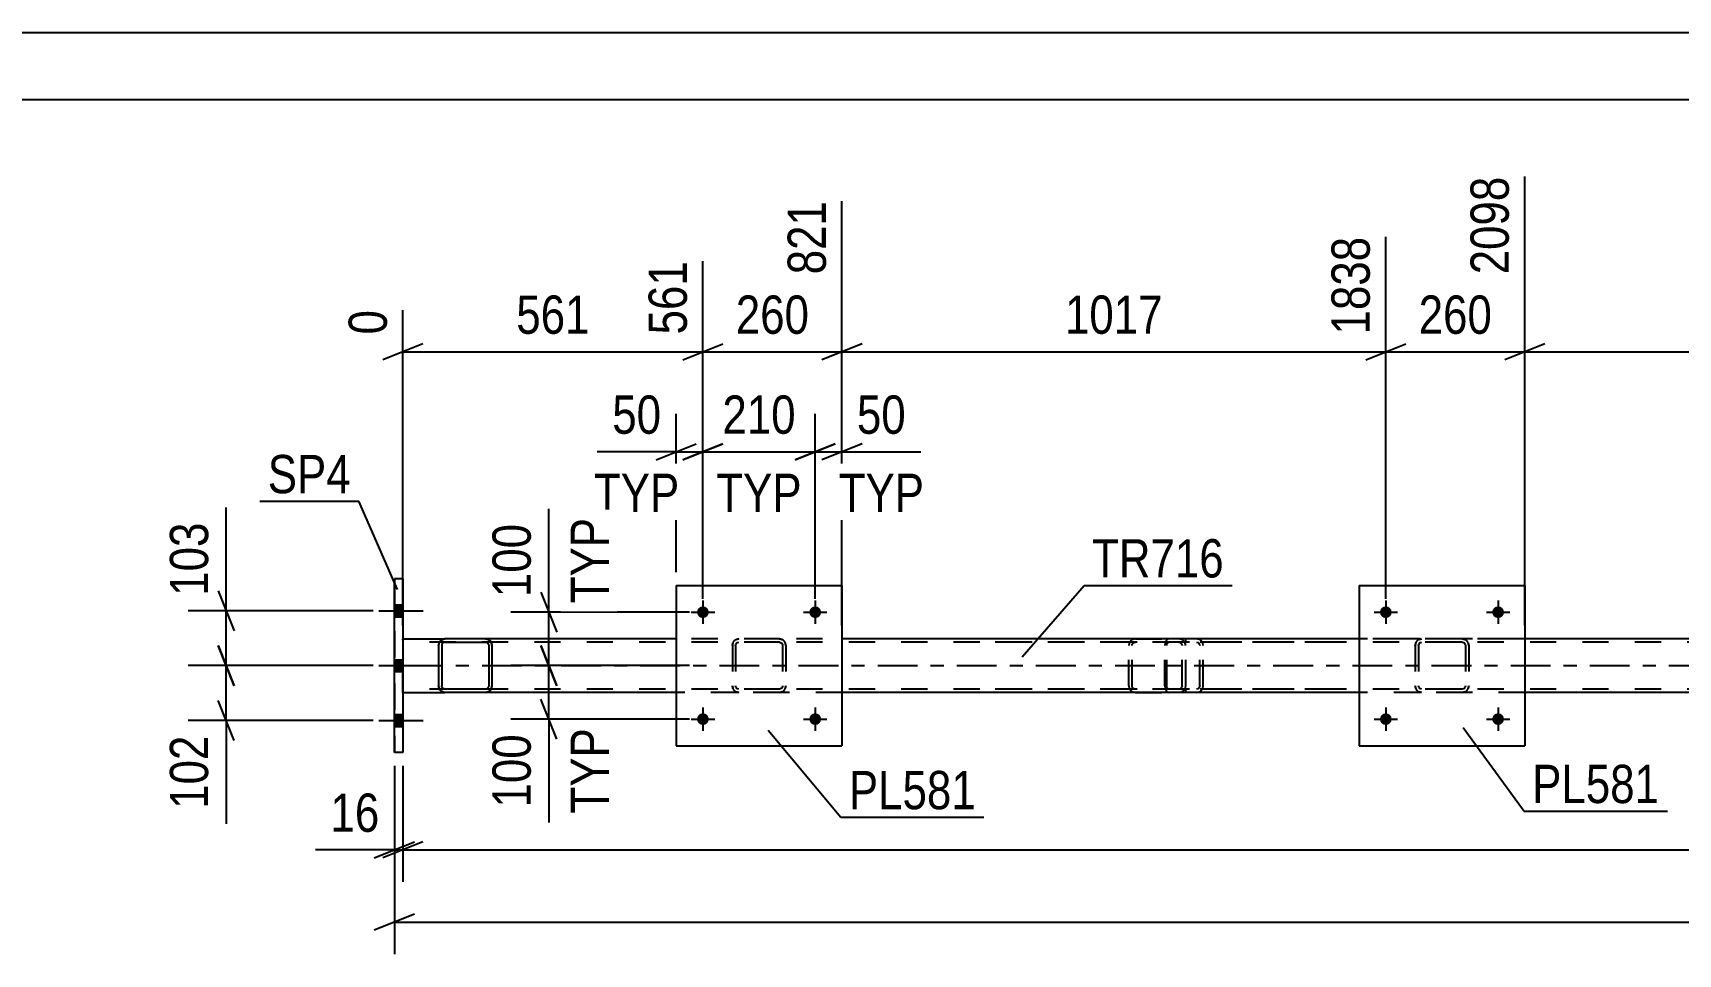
# Model space of a CAD drawing. Header units: millimetres. Extents: x 0 to 841, y 0 to 594.
# Drawn here: x 64.3 to 187.4, y 525.1 to 594 of the extents above; entities that cross this region are included whole.
import ezdxf

# ---------------------------------------------------------------- set-up
doc = ezdxf.new("R2010")
doc.units = ezdxf.units.MM
doc.linetypes.add('DXK_LINE_DOT2', pattern=[3.9198, 1.9599, -1.9599])
doc.linetypes.add('DXK_LINE_DOT3', pattern=[5.9187, 2.979, -0.9799, 0.9799, -0.9799])
doc.styles.add('Arial Narrow', font='ARIALN.TTF', dxfattribs={"height": 0.2})

# ---------------------------------------------------------------- blocks, each defined once
blk = doc.blocks.new('Unknown-247646094-1133')
at = {"color": 5, "linetype": 'Continuous'}
for p, q in [((841, 594), (0, 594)), ((836, 589), (5, 589))]:
    blk.add_line(p, q, dxfattribs=at)
blk = doc.blocks.new('Part-247646094-4155 - 4145')
at = {"color": 2, "linetype": 'Continuous'}
for p, q in [((91.99, 548.66), (95.13, 548.66)), ((112.43, 548.66), (98.17, 548.66)), ((163.51, 548.66), (124.83, 548.66)), ((214.59, 548.66), (175.91, 548.66)), ((91.99, 544.66), (95.13, 544.66)), ((112.43, 544.66), (98.17, 544.66)), ((163.51, 544.66), (124.83, 544.66)), ((214.59, 544.66), (175.91, 544.66))]:
    blk.add_line(p, q, dxfattribs=at)
at = {"color": 7, "linetype": 'DXK_LINE_DOT2'}
for p, q in [((91.99, 548.66), (91.99, 548.66)), ((91.99, 548.66), (91.99, 544.66)), ((91.99, 544.66), (91.99, 548.66)), ((91.99, 548.66), (91.99, 548.66)), ((754.47, 548.42), (91.99, 548.42)), ((98.17, 548.66), (95.13, 548.66)), ((754.47, 548.66), (112.43, 548.66)), ((175.91, 548.66), (163.51, 548.66)), ((754.47, 544.9), (91.99, 544.9)), ((91.99, 544.66), (91.99, 544.66)), ((91.99, 544.66), (91.99, 544.66)), ((98.17, 544.66), (95.13, 544.66)), ((124.83, 544.66), (112.43, 544.66)), ((175.91, 544.66), (163.51, 544.66))]:
    blk.add_line(p, q, dxfattribs=at)
at = {"color": 7, "linetype": 'DXK_LINE_DOT3'}
blk.add_line((91.99, 546.66), (754.47, 546.66), dxfattribs=at)
blk = doc.blocks.new('Bolt-247646094-4150 - 4145')
at = {"linetype": 'Continuous'}
for points in [[(91.99, 550.32), (91.99, 551.2), (91.35, 551.2), (91.35, 550.32)], [(91.99, 550.32), (91.99, 551.2), (91.35, 551.2), (91.35, 550.32)], [(91.99, 550.32), (91.99, 551.2), (91.35, 551.2), (91.35, 550.32)], [(91.99, 546.22), (91.99, 547.1), (91.35, 547.1), (91.35, 546.22)], [(91.99, 546.22), (91.99, 547.1), (91.35, 547.1), (91.35, 546.22)], [(91.99, 542.12), (91.99, 543), (91.35, 543), (91.35, 542.12)], [(91.99, 542.12), (91.99, 543), (91.35, 543), (91.35, 542.12)], [(91.99, 542.12), (91.99, 543), (91.35, 543), (91.35, 542.12)]]:
    blk.add_hatch(color=1, dxfattribs=at).paths.add_polyline_path(points)
at = {"color": 1, "linetype": 'Continuous'}
for p, q in [((90.19, 550.76), (93.51, 550.76)), ((90.19, 550.76), (93.51, 550.76)), ((90.19, 550.76), (93.51, 550.76)), ((91.35, 551.2), (91.99, 551.2)), ((91.35, 551.2), (91.99, 551.2)), ((91.35, 551.2), (91.99, 551.2)), ((91.35, 550.32), (91.99, 550.32)), ((91.35, 550.32), (91.99, 550.32)), ((91.35, 550.32), (91.99, 550.32)), ((90.19, 546.66), (93.51, 546.66)), ((90.19, 546.66), (93.51, 546.66)), ((91.35, 547.1), (91.99, 547.1)), ((91.35, 547.1), (91.99, 547.1)), ((91.35, 546.22), (91.99, 546.22)), ((91.35, 546.22), (91.99, 546.22)), ((91.35, 543), (91.99, 543)), ((91.35, 543), (91.99, 543)), ((91.35, 543), (91.99, 543)), ((90.19, 542.56), (93.51, 542.56)), ((90.19, 542.56), (93.51, 542.56)), ((90.19, 542.56), (93.51, 542.56)), ((91.35, 542.12), (91.99, 542.12)), ((91.35, 542.12), (91.99, 542.12)), ((91.35, 542.12), (91.99, 542.12))]:
    blk.add_line(p, q, dxfattribs=at)
blk = doc.blocks.new('Part-247646094-7574 - 4145')
at = {"color": 2, "linetype": 'Continuous'}
for p, q in [((163.51, 552.66), (163.51, 540.66)), ((163.51, 552.66), (175.91, 552.66)), ((175.91, 552.66), (175.91, 540.66)), ((163.51, 540.66), (175.91, 540.66))]:
    blk.add_line(p, q, dxfattribs=at)
blk = doc.blocks.new('Part-247646094-4206 - 4145')
at = {"color": 7, "linetype": 'DXK_LINE_DOT2'}
for p, q in [((150.02, 548.66), (135.04, 548.66)), ((150.02, 548.42), (135.04, 548.42)), ((146.31, 548.35), (146.28, 548.18)), ((146.28, 545.14), (146.28, 548.18)), ((146.32, 548.36), (146.31, 548.35)), ((146.53, 548.18), (146.55, 548.27)), ((146.53, 545.14), (146.53, 548.18)), ((146.55, 548.27), (146.61, 548.35)), ((146.79, 548.66), (146.59, 548.62)), ((146.61, 548.35), (146.69, 548.4)), ((146.69, 548.4), (146.79, 548.42)), ((146.79, 548.66), (150.02, 548.66)), ((150.22, 548.62), (150.02, 548.66)), ((150.02, 548.42), (150.12, 548.4)), ((150.12, 548.4), (150.21, 548.35)), ((150.21, 548.35), (150.26, 548.27)), ((150.26, 548.27), (150.28, 548.18)), ((150.28, 545.14), (150.28, 548.18)), ((150.5, 548.35), (150.5, 548.36)), ((150.54, 548.18), (150.5, 548.35)), ((150.54, 545.14), (150.54, 548.18)), ((150.02, 544.9), (135.04, 544.9)), ((150.02, 544.66), (135.04, 544.66)), ((146.28, 545.14), (146.32, 544.96)), ((146.55, 545.05), (146.53, 545.14)), ((146.61, 544.97), (146.55, 545.05)), ((146.59, 544.7), (146.79, 544.66)), ((146.69, 544.92), (146.61, 544.97)), ((146.79, 544.9), (146.69, 544.92)), ((146.79, 544.66), (150.02, 544.66)), ((150.12, 544.92), (150.02, 544.9)), ((150.02, 544.66), (150.22, 544.7)), ((150.21, 544.97), (150.12, 544.92)), ((150.26, 545.05), (150.21, 544.97)), ((150.28, 545.14), (150.26, 545.05)), ((150.5, 544.96), (150.54, 545.14))]:
    blk.add_line(p, q, dxfattribs=at)
for centre, start, end in [((146.77, 548.16), 110.7584, 155.6801), ((150.04, 548.16), 24.32, 69.2417), ((146.77, 545.16), 204.32, 249.2417), ((150.04, 545.16), 290.7584, 335.6801)]:
    blk.add_arc(centre, 0.496, start, end, dxfattribs=at)
blk = doc.blocks.new('Part-247646094-4211 - 4145')
at = {"color": 2, "linetype": 'Continuous'}
for p, q in [((91.99, 553.16), (91.35, 553.16)), ((91.35, 540.16), (91.35, 553.16)), ((91.99, 553.16), (91.99, 540.16)), ((91.99, 540.16), (91.35, 540.16))]:
    blk.add_line(p, q, dxfattribs=at)
at = {"color": 7, "linetype": 'DXK_LINE_DOT2'}
for p, q in [((91.35, 553.16), (91.35, 540.16)), ((91.99, 553.16), (91.99, 540.16))]:
    blk.add_line(p, q, dxfattribs=at)
blk = doc.blocks.new('Part-247646094-4213 - 4145')
at = {"color": 7, "linetype": 'DXK_LINE_DOT2'}
for p, q in [((149.01, 548.36), (148.99, 548.18)), ((148.99, 545.14), (148.99, 548.18)), ((149.07, 548.52), (149.01, 548.36)), ((149.16, 548.62), (149.07, 548.52)), ((149.12, 548.18), (149.13, 548.27)), ((149.12, 545.14), (149.12, 548.18)), ((149.13, 548.27), (149.16, 548.35)), ((149.26, 548.66), (149.16, 548.62)), ((149.16, 548.35), (149.21, 548.4)), ((149.21, 548.4), (149.26, 548.42)), ((161.42, 548.66), (149.26, 548.66)), ((161.42, 548.42), (149.26, 548.42)), ((150.54, 548.42), (150.54, 548.66)), ((151.54, 548.62), (151.35, 548.66)), ((151.35, 548.42), (151.45, 548.4)), ((151.45, 548.4), (151.53, 548.35)), ((151.53, 548.35), (151.58, 548.27)), ((151.58, 548.27), (151.6, 548.18)), ((151.6, 545.14), (151.6, 548.18)), ((151.82, 548.35), (151.82, 548.36)), ((151.85, 548.18), (151.82, 548.35)), ((151.85, 545.14), (151.85, 548.18)), ((148.99, 545.14), (149.01, 544.96)), ((149.01, 544.96), (149.07, 544.8)), ((149.07, 544.8), (149.16, 544.7)), ((149.13, 545.05), (149.12, 545.14)), ((149.16, 544.97), (149.13, 545.05)), ((149.21, 544.92), (149.16, 544.97)), ((149.16, 544.7), (149.26, 544.66)), ((149.26, 544.9), (149.21, 544.92)), ((161.42, 544.9), (149.26, 544.9)), ((161.42, 544.66), (149.26, 544.66)), ((150.54, 544.66), (150.54, 544.9)), ((151.45, 544.92), (151.35, 544.9)), ((151.35, 544.66), (151.54, 544.7)), ((151.53, 544.97), (151.45, 544.92)), ((151.58, 545.05), (151.53, 544.97)), ((151.6, 545.14), (151.58, 545.05)), ((151.82, 544.96), (151.85, 545.14))]:
    blk.add_line(p, q, dxfattribs=at)
for centre, start, end in [((151.37, 548.17), 23.8495, 68.8059), ((151.37, 545.16), 291.1941, 336.1506)]:
    blk.add_arc(centre, 0.492, start, end, dxfattribs=at)
blk = doc.blocks.new('Part-247646094-7573 - 4145')
at = {"color": 7, "linetype": 'DXK_LINE_DOT2'}
for p, q in [((167.71, 548.18), (167.75, 548.36)), ((167.75, 548.36), (167.71, 548.18)), ((167.71, 548.18), (167.71, 545.14)), ((167.95, 548.18), (167.97, 548.27)), ((167.95, 548.18), (167.95, 545.14)), ((167.97, 548.27), (168.02, 548.35)), ((168, 548.62), (168.19, 548.66)), ((168.19, 548.66), (168, 548.62)), ((168.02, 548.35), (168.1, 548.4)), ((168.1, 548.4), (168.19, 548.42)), ((171.23, 548.66), (168.19, 548.66)), ((171.23, 548.42), (168.19, 548.42)), ((171.23, 548.66), (171.41, 548.62)), ((171.41, 548.62), (171.23, 548.66)), ((171.23, 548.42), (171.32, 548.4)), ((171.32, 548.4), (171.4, 548.35)), ((171.4, 548.35), (171.45, 548.27)), ((171.45, 548.27), (171.47, 548.18)), ((171.47, 548.18), (171.47, 545.14)), ((171.67, 548.36), (171.71, 548.18)), ((171.71, 548.18), (171.67, 548.36)), ((171.71, 548.18), (171.71, 545.14)), ((167.75, 544.96), (167.71, 545.14)), ((167.71, 545.14), (167.75, 544.96)), ((167.97, 545.05), (167.95, 545.14)), ((168.02, 544.97), (167.97, 545.05)), ((168.19, 544.66), (168, 544.7)), ((168, 544.7), (168.19, 544.66)), ((168.1, 544.92), (168.02, 544.97)), ((168.19, 544.9), (168.1, 544.92)), ((171.23, 544.9), (168.19, 544.9)), ((171.23, 544.66), (168.19, 544.66)), ((171.32, 544.92), (171.23, 544.9)), ((171.41, 544.7), (171.23, 544.66)), ((171.23, 544.66), (171.41, 544.7)), ((171.4, 544.97), (171.32, 544.92)), ((171.45, 545.05), (171.4, 544.97)), ((171.47, 545.14), (171.45, 545.05)), ((171.71, 545.14), (171.67, 544.96)), ((171.67, 544.96), (171.71, 545.14))]:
    blk.add_line(p, q, dxfattribs=at)
at = {"color": 7, "linetype": 'DXK_LINE_DOT3'}
blk.add_line((169.71, 546.66), (169.71, 546.66), dxfattribs=at)
at = {"color": 7, "linetype": 'DXK_LINE_DOT2'}
for centre, start, end in [((168.19, 548.18), 112.5, 157.5), ((168.19, 548.18), 112.5, 157.5), ((171.23, 548.18), 22.5, 67.5), ((171.23, 548.18), 22.5, 67.5), ((168.19, 545.14), 202.5, 247.5), ((168.19, 545.14), 202.5, 247.5), ((171.23, 545.14), 292.5, 337.5), ((171.23, 545.14), 292.5, 337.5)]:
    blk.add_arc(centre, 0.48, start, end, dxfattribs=at)
blk = doc.blocks.new('Part-247646094-7575 - 4145')
at = {"color": 7, "linetype": 'DXK_LINE_DOT2'}
for p, q in [((116.63, 548.18), (116.66, 548.36)), ((116.66, 548.36), (116.63, 548.18)), ((116.63, 548.18), (116.63, 545.14)), ((116.87, 548.18), (116.89, 548.27)), ((116.87, 548.18), (116.87, 545.14)), ((116.89, 548.27), (116.94, 548.35)), ((116.92, 548.62), (117.11, 548.66)), ((117.11, 548.66), (116.92, 548.62)), ((116.94, 548.35), (117.02, 548.4)), ((117.02, 548.4), (117.11, 548.42)), ((120.15, 548.66), (117.11, 548.66)), ((120.15, 548.42), (117.11, 548.42)), ((120.15, 548.66), (120.33, 548.62)), ((120.33, 548.62), (120.15, 548.66)), ((120.15, 548.42), (120.24, 548.4)), ((120.24, 548.4), (120.32, 548.35)), ((120.32, 548.35), (120.37, 548.27)), ((120.37, 548.27), (120.39, 548.18)), ((120.39, 548.18), (120.39, 545.14)), ((120.59, 548.36), (120.63, 548.18)), ((120.63, 548.18), (120.59, 548.36)), ((120.63, 548.18), (120.63, 545.14)), ((116.66, 544.96), (116.63, 545.14)), ((116.63, 545.14), (116.66, 544.96)), ((116.89, 545.05), (116.87, 545.14)), ((116.94, 544.97), (116.89, 545.05)), ((117.11, 544.66), (116.92, 544.7)), ((116.92, 544.7), (117.11, 544.66)), ((117.02, 544.92), (116.94, 544.97)), ((117.11, 544.9), (117.02, 544.92)), ((120.15, 544.9), (117.11, 544.9)), ((120.15, 544.66), (117.11, 544.66)), ((120.24, 544.92), (120.15, 544.9)), ((120.33, 544.7), (120.15, 544.66)), ((120.15, 544.66), (120.33, 544.7)), ((120.32, 544.97), (120.24, 544.92)), ((120.37, 545.05), (120.32, 544.97)), ((120.39, 545.14), (120.37, 545.05)), ((120.63, 545.14), (120.59, 544.96)), ((120.59, 544.96), (120.63, 545.14))]:
    blk.add_line(p, q, dxfattribs=at)
at = {"color": 7, "linetype": 'DXK_LINE_DOT3'}
blk.add_line((118.63, 546.66), (118.63, 546.66), dxfattribs=at)
at = {"color": 7, "linetype": 'DXK_LINE_DOT2'}
for centre, start, end in [((117.11, 548.18), 112.5, 157.5), ((117.11, 548.18), 112.5, 157.5), ((120.15, 548.18), 22.5, 67.5), ((120.15, 548.18), 22.5, 67.5), ((117.11, 545.14), 202.5, 247.5), ((117.11, 545.14), 202.5, 247.5), ((120.15, 545.14), 292.5, 337.5), ((120.15, 545.14), 292.5, 337.5)]:
    blk.add_arc(centre, 0.48, start, end, dxfattribs=at)
blk = doc.blocks.new('Part-247646094-7576 - 4145')
at = {"color": 2, "linetype": 'Continuous'}
for p, q in [((112.43, 552.66), (112.43, 540.66)), ((112.43, 552.66), (124.83, 552.66)), ((124.83, 552.66), (124.83, 540.66)), ((112.43, 540.66), (124.83, 540.66))]:
    blk.add_line(p, q, dxfattribs=at)
blk = doc.blocks.new('Part-247646094-7577 - 4145')
at = {"color": 2, "linetype": 'Continuous'}
for p, q in [((94.69, 548.36), (94.65, 548.18)), ((94.65, 548.18), (94.65, 545.14)), ((94.91, 548.27), (94.89, 548.18)), ((94.89, 548.18), (94.89, 545.14)), ((94.96, 548.35), (94.91, 548.27)), ((95.13, 548.66), (94.95, 548.62)), ((95.04, 548.4), (94.96, 548.35)), ((95.13, 548.42), (95.04, 548.4)), ((98.17, 548.66), (95.13, 548.66)), ((95.13, 548.42), (98.17, 548.42)), ((98.36, 548.62), (98.17, 548.66)), ((98.17, 548.42), (98.26, 548.4)), ((98.26, 548.4), (98.34, 548.35)), ((98.34, 548.35), (98.39, 548.27)), ((98.39, 548.27), (98.41, 548.18)), ((98.41, 548.18), (98.41, 545.14)), ((98.65, 548.18), (98.61, 548.36)), ((98.65, 548.18), (98.65, 545.14)), ((94.65, 545.14), (94.69, 544.96)), ((94.91, 545.05), (94.89, 545.14)), ((94.96, 544.97), (94.91, 545.05)), ((94.95, 544.7), (95.13, 544.66)), ((95.04, 544.92), (94.96, 544.97)), ((95.13, 544.9), (95.04, 544.92)), ((98.17, 544.9), (95.13, 544.9)), ((98.17, 544.66), (95.13, 544.66)), ((98.26, 544.92), (98.17, 544.9)), ((98.17, 544.66), (98.36, 544.7)), ((98.34, 544.97), (98.26, 544.92)), ((98.39, 545.05), (98.34, 544.97)), ((98.41, 545.14), (98.39, 545.05)), ((98.61, 544.96), (98.65, 545.14))]:
    blk.add_line(p, q, dxfattribs=at)
at = {"color": 7, "linetype": 'DXK_LINE_DOT2'}
for p, q in [((94.65, 548.18), (94.69, 548.36)), ((94.95, 548.62), (95.13, 548.66)), ((98.17, 548.66), (98.36, 548.62)), ((98.61, 548.36), (98.65, 548.18)), ((94.69, 544.96), (94.65, 545.14)), ((95.13, 544.66), (94.95, 544.7)), ((98.36, 544.7), (98.17, 544.66)), ((98.65, 545.14), (98.61, 544.96))]:
    blk.add_line(p, q, dxfattribs=at)
at = {"color": 2, "linetype": 'Continuous'}
for centre, start, end in [((95.13, 548.18), 112.5, 157.5), ((98.17, 548.18), 22.5, 67.5), ((95.13, 545.14), 202.5, 247.5), ((98.17, 545.14), 292.5, 337.5)]:
    blk.add_arc(centre, 0.48, start, end, dxfattribs=at)
at = {"color": 7, "linetype": 'DXK_LINE_DOT2'}
for centre, start, end in [((95.13, 548.18), 112.5, 157.5), ((98.17, 548.18), 22.5, 67.5), ((95.13, 545.14), 202.5, 247.5), ((98.17, 545.14), 292.5, 337.5)]:
    blk.add_arc(centre, 0.48, start, end, dxfattribs=at)
blk = doc.blocks.new('Bolt-247646094-7602 - 4145')
at = {"linetype": 'Continuous'}
for points in [[(165.95, 542.66, -1), (165.07, 542.66, -1)], [(174.35, 542.66, -1), (173.47, 542.66, -1)]]:
    blk.add_hatch(color=1, dxfattribs=at).paths.add_polyline_path(points)
at = {"color": 1, "linetype": 'Continuous'}
for p, q in [((165.51, 543.54), (165.51, 541.78)), ((173.91, 543.54), (173.91, 541.78)), ((164.63, 542.66), (166.39, 542.66)), ((173.03, 542.66), (174.79, 542.66))]:
    blk.add_line(p, q, dxfattribs=at)
blk = doc.blocks.new('Bolt-247646094-7603 - 4145')
at = {"linetype": 'Continuous'}
for points in [[(165.95, 550.66, -1), (165.07, 550.66, -1)], [(174.35, 550.66, -1), (173.47, 550.66, -1)]]:
    blk.add_hatch(color=1, dxfattribs=at).paths.add_polyline_path(points)
at = {"color": 1, "linetype": 'Continuous'}
for p, q in [((165.51, 551.54), (165.51, 549.78)), ((173.91, 551.54), (173.91, 549.78)), ((164.63, 550.66), (166.39, 550.66)), ((173.03, 550.66), (174.79, 550.66))]:
    blk.add_line(p, q, dxfattribs=at)
blk = doc.blocks.new('Bolt-247646094-7604 - 4145')
at = {"linetype": 'Continuous'}
for points in [[(114.87, 542.66, -1), (113.99, 542.66, -1)], [(123.27, 542.66, -1), (122.39, 542.66, -1)]]:
    blk.add_hatch(color=1, dxfattribs=at).paths.add_polyline_path(points)
at = {"color": 1, "linetype": 'Continuous'}
for p, q in [((114.43, 543.54), (114.43, 541.78)), ((122.83, 543.54), (122.83, 541.78)), ((113.55, 542.66), (115.31, 542.66)), ((121.95, 542.66), (123.71, 542.66))]:
    blk.add_line(p, q, dxfattribs=at)
blk = doc.blocks.new('Bolt-247646094-7605 - 4145')
at = {"linetype": 'Continuous'}
for points in [[(114.87, 550.66, -1), (113.99, 550.66, -1)], [(123.27, 550.66, -1), (122.39, 550.66, -1)]]:
    blk.add_hatch(color=1, dxfattribs=at).paths.add_polyline_path(points)
at = {"color": 1, "linetype": 'Continuous'}
for p, q in [((114.43, 551.54), (114.43, 549.78)), ((122.83, 551.54), (122.83, 549.78)), ((113.55, 550.66), (115.31, 550.66)), ((121.95, 550.66), (123.71, 550.66))]:
    blk.add_line(p, q, dxfattribs=at)
blk = doc.blocks.new('StraightDimension-247646094-17411 - 4145')
at = {"color": 7, "linetype": 'Continuous'}
for p, q in [((124.83, 549.66), (124.83, 581.42)), ((114.43, 551.66), (114.43, 576.92)), ((112.93, 569.54), (115.93, 570.74)), ((114.43, 570.14), (124.83, 570.14)), ((126.33, 570.74), (123.33, 569.54))]:
    blk.add_line(p, q, dxfattribs=at)
at = {"color": 0}
blk.add_wipeout([(122.97, 570.89), (122.97, 575.09), (116.29, 575.09), (116.29, 570.89)], dxfattribs=at)
at = {"color": 3, "style": 'Arial Narrow'}
blk.add_text('260', height=2.863, dxfattribs=at).set_placement((116.89, 571.49))
at = {"color": 0, "linetype": 'Continuous'}
blk.add_wipeout([(124.23, 582.02), (120.03, 582.02), (120.03, 575.34), (124.23, 575.34)], dxfattribs=at)
at = {"color": 3, "linetype": 'Continuous', "style": 'Arial Narrow'}
blk.add_text('821', height=2.863, rotation=90.0002, dxfattribs=at).set_placement((123.63, 575.94))
blk = doc.blocks.new('StraightDimension-247646094-4293 - 4145')
at = {"color": 7, "linetype": 'Continuous'}
for p, q in [((91.35, 539.16), (91.35, 530.48)), ((91.99, 539.16), (91.99, 530.48)), ((91.35, 532.88), (85.45, 532.88)), ((91.35, 532.88), (85.45, 532.88)), ((89.85, 532.28), (92.85, 533.48)), ((93.49, 533.48), (90.49, 532.28)), ((91.35, 532.88), (91.99, 532.88))]:
    blk.add_line(p, q, dxfattribs=at)
at = {"color": 0}
blk.add_wipeout([(90.83, 533.63), (90.83, 537.83), (85.97, 537.83), (85.97, 533.63)], dxfattribs=at)
at = {"color": 3, "style": 'Arial Narrow'}
blk.add_text('16', height=2.863, dxfattribs=at).set_placement((86.57, 534.23))
blk = doc.blocks.new('StraightDimension-247646094-4300 - 4145')
at = {"color": 7, "linetype": 'Continuous'}
for p, q in [((91.99, 539.16), (91.99, 530.48)), ((93.49, 533.48), (90.49, 532.28)), ((91.99, 532.88), (789.11, 532.88))]:
    blk.add_line(p, q, dxfattribs=at)
blk = doc.blocks.new('StraightDimension-247646094-18041 - 4145')
at = {"color": 7, "linetype": 'Continuous'}
for p, q in [((102.3, 548.16), (103.5, 545.16)), ((113.43, 546.66), (100.05, 546.66)), ((102.9, 542.66), (102.9, 546.66)), ((103.5, 541.16), (102.3, 544.16)), ((113.43, 542.66), (100.05, 542.66)), ((102.9, 542.66), (102.9, 534.93)), ((102.9, 542.66), (102.9, 534.93))]:
    blk.add_line(p, q, dxfattribs=at)
at = {"color": 0}
blk.add_wipeout([(102.15, 542.14), (97.95, 542.14), (97.95, 535.45), (102.15, 535.45)], dxfattribs=at)
at = {"color": 0, "linetype": 'Continuous'}
blk.add_wipeout([(108, 542.59), (103.8, 542.59), (103.8, 535), (108, 535)], dxfattribs=at)
at = {"color": 3, "linetype": 'Continuous', "style": 'Arial Narrow'}
blk.add_text('TYP', height=2.863, rotation=90.0002, dxfattribs=at).set_placement((107.4, 535.6))
at = {"color": 3, "style": 'Arial Narrow'}
blk.add_text('100', height=2.863, rotation=90.0002, dxfattribs=at).set_placement((101.55, 536.05))
blk = doc.blocks.new('StraightDimension-247646094-9327 - 4145')
at = {"color": 7, "linetype": 'Continuous'}
for p, q in [((78.77, 550.76), (78.77, 558.49)), ((78.77, 550.76), (78.77, 558.49)), ((78.17, 552.26), (79.37, 549.26)), ((89.76, 550.76), (75.92, 550.76)), ((78.77, 546.66), (78.77, 550.76)), ((79.37, 545.16), (78.17, 548.16)), ((89.76, 546.66), (75.92, 546.66))]:
    blk.add_line(p, q, dxfattribs=at)
at = {"color": 0}
blk.add_wipeout([(78.02, 557.97), (73.82, 557.97), (73.82, 551.29), (78.02, 551.29)], dxfattribs=at)
at = {"color": 3, "style": 'Arial Narrow'}
blk.add_text('103', height=2.863, rotation=90.0002, dxfattribs=at).set_placement((77.42, 551.89))
blk = doc.blocks.new('StraightDimension-247646094-9328 - 4145')
at = {"color": 7, "linetype": 'Continuous'}
for p, q in [((78.17, 548.16), (79.37, 545.16)), ((89.76, 546.66), (75.92, 546.66)), ((78.77, 542.56), (78.77, 546.66)), ((79.37, 541.06), (78.17, 544.06)), ((89.76, 542.56), (75.92, 542.56)), ((78.77, 542.56), (78.77, 534.83)), ((78.77, 542.56), (78.77, 534.83))]:
    blk.add_line(p, q, dxfattribs=at)
at = {"color": 0}
blk.add_wipeout([(78.02, 542.04), (73.82, 542.04), (73.82, 535.35), (78.02, 535.35)], dxfattribs=at)
at = {"color": 3, "style": 'Arial Narrow'}
blk.add_text('102', height=2.863, rotation=90.0002, dxfattribs=at).set_placement((77.42, 535.95))
blk = doc.blocks.new('StraightDimension-247646094-9382 - 4145')
at = {"color": 7, "linetype": 'Continuous'}
for p, q in [((91.35, 539.16), (91.35, 525.08)), ((92.85, 528.08), (89.85, 526.88)), ((91.35, 527.48), (789.75, 527.48))]:
    blk.add_line(p, q, dxfattribs=at)
blk = doc.blocks.new('StraightDimension-247646094-17998 - 4145')
at = {"color": 7, "linetype": 'Continuous'}
for p, q in [((114.43, 551.66), (114.43, 565.51)), ((122.83, 551.66), (122.83, 565.51)), ((112.93, 562.06), (115.93, 563.26)), ((114.43, 562.66), (122.83, 562.66)), ((124.33, 563.26), (121.33, 562.06))]:
    blk.add_line(p, q, dxfattribs=at)
at = {"color": 0}
blk.add_wipeout([(121.97, 563.41), (121.97, 567.61), (115.29, 567.61), (115.29, 563.41)], dxfattribs=at)
at = {"color": 0, "linetype": 'Continuous'}
blk.add_wipeout([(122.42, 557.56), (122.42, 561.76), (114.83, 561.76), (114.83, 557.56)], dxfattribs=at)
at = {"color": 3, "style": 'Arial Narrow'}
blk.add_text('210', height=2.863, dxfattribs=at).set_placement((115.89, 564.01))
at = {"color": 3, "linetype": 'Continuous', "style": 'Arial Narrow'}
blk.add_text('TYP', height=2.863, dxfattribs=at).set_placement((115.43, 558.16))
blk = doc.blocks.new('StraightDimension-247646094-17408 - 4145')
at = {"color": 7, "linetype": 'Continuous'}
for p, q in [((175.91, 549.66), (175.91, 583.25)), ((216.59, 551.66), (216.59, 578.75)), ((177.41, 570.74), (174.41, 569.54)), ((175.91, 570.14), (216.59, 570.14)), ((215.09, 569.54), (218.09, 570.74))]:
    blk.add_line(p, q, dxfattribs=at)
at = {"color": 0}
blk.add_wipeout([(200.5, 570.89), (200.5, 575.09), (191.99, 575.09), (191.99, 570.89)], dxfattribs=at)
at = {"color": 3, "style": 'Arial Narrow'}
blk.add_text('1017', height=2.863, dxfattribs=at).set_placement((192.59, 571.49))
at = {"color": 0, "linetype": 'Continuous'}
blk.add_wipeout([(215.99, 579.35), (211.79, 579.35), (211.79, 570.84), (215.99, 570.84)], dxfattribs=at)
at = {"color": 3, "linetype": 'Continuous', "style": 'Arial Narrow'}
blk.add_text('3115', height=2.863, rotation=90.0002, dxfattribs=at).set_placement((215.39, 571.44))
blk = doc.blocks.new('StraightDimension-247646094-17409 - 4145')
at = {"color": 7, "linetype": 'Continuous'}
for p, q in [((175.91, 549.66), (175.91, 583.25)), ((165.51, 551.66), (165.51, 578.75)), ((164.01, 569.54), (167.01, 570.74)), ((165.51, 570.14), (175.91, 570.14)), ((177.41, 570.74), (174.41, 569.54))]:
    blk.add_line(p, q, dxfattribs=at)
at = {"color": 0}
blk.add_wipeout([(174.05, 570.89), (174.05, 575.09), (167.37, 575.09), (167.37, 570.89)], dxfattribs=at)
at = {"color": 3, "style": 'Arial Narrow'}
blk.add_text('260', height=2.863, dxfattribs=at).set_placement((167.97, 571.49))
at = {"color": 0, "linetype": 'Continuous'}
blk.add_wipeout([(175.31, 583.85), (171.11, 583.85), (171.11, 575.34), (175.31, 575.34)], dxfattribs=at)
at = {"color": 3, "linetype": 'Continuous', "style": 'Arial Narrow'}
blk.add_text('2098', height=2.863, rotation=90.0002, dxfattribs=at).set_placement((174.71, 575.94))
blk = doc.blocks.new('StraightDimension-247646094-17410 - 4145')
at = {"color": 7, "linetype": 'Continuous'}
for p, q in [((124.83, 549.66), (124.83, 581.42)), ((165.51, 551.66), (165.51, 578.75)), ((126.33, 570.74), (123.33, 569.54)), ((124.83, 570.14), (165.51, 570.14)), ((164.01, 569.54), (167.01, 570.74))]:
    blk.add_line(p, q, dxfattribs=at)
at = {"color": 0}
blk.add_wipeout([(149.42, 570.89), (149.42, 575.09), (140.91, 575.09), (140.91, 570.89)], dxfattribs=at)
at = {"color": 3, "style": 'Arial Narrow'}
blk.add_text('1017', height=2.863, dxfattribs=at).set_placement((141.51, 571.49))
at = {"color": 0, "linetype": 'Continuous'}
blk.add_wipeout([(164.91, 579.35), (160.71, 579.35), (160.71, 570.84), (164.91, 570.84)], dxfattribs=at)
at = {"color": 3, "linetype": 'Continuous', "style": 'Arial Narrow'}
blk.add_text('1838', height=2.863, rotation=90.0002, dxfattribs=at).set_placement((164.31, 571.44))
blk = doc.blocks.new('StraightDimension-247646094-17412 - 4145')
at = {"color": 7, "linetype": 'Continuous'}
for p, q in [((114.43, 551.66), (114.43, 576.92)), ((91.99, 549.66), (91.99, 573.26)), ((93.49, 570.74), (90.49, 569.54)), ((91.99, 570.14), (114.43, 570.14)), ((112.93, 569.54), (115.93, 570.74))]:
    blk.add_line(p, q, dxfattribs=at)
at = {"color": 0}
blk.add_wipeout([(106.55, 570.89), (106.55, 575.09), (99.87, 575.09), (99.87, 570.89)], dxfattribs=at)
at = {"color": 3, "style": 'Arial Narrow'}
blk.add_text('561', height=2.863, dxfattribs=at).set_placement((100.47, 571.49))
at = {"color": 0, "linetype": 'Continuous'}
for points in [[(113.83, 577.52), (109.63, 577.52), (109.63, 570.84), (113.83, 570.84)], [(91.39, 573.86), (87.19, 573.86), (87.19, 570.84), (91.39, 570.84)]]:
    blk.add_wipeout(points, dxfattribs=at)
at = {"color": 3, "linetype": 'Continuous', "style": 'Arial Narrow'}
for s, height, p in [('561', 2.863, (113.23, 571.44)), ('0', 2.86, (90.79, 571.44))]:
    blk.add_text(s, height=height, rotation=90.0002, dxfattribs=at).set_placement(p)
blk = doc.blocks.new('StraightDimension-247646094-17997 - 4145')
at = {"color": 7, "linetype": 'Continuous'}
for p, q in [((122.83, 551.66), (122.83, 565.51)), ((124.83, 553.66), (124.83, 565.51)), ((121.33, 562.06), (124.33, 563.26)), ((122.83, 562.66), (124.83, 562.66)), ((126.33, 563.26), (123.33, 562.06)), ((124.83, 562.66), (130.73, 562.66)), ((124.83, 562.66), (130.73, 562.66))]:
    blk.add_line(p, q, dxfattribs=at)
at = {"color": 0}
blk.add_wipeout([(130.21, 563.41), (130.21, 567.61), (125.35, 567.61), (125.35, 563.41)], dxfattribs=at)
at = {"color": 0, "linetype": 'Continuous'}
blk.add_wipeout([(131.58, 557.56), (131.58, 561.76), (123.99, 561.76), (123.99, 557.56)], dxfattribs=at)
at = {"color": 3, "style": 'Arial Narrow'}
blk.add_text('50', height=2.863, dxfattribs=at).set_placement((125.95, 564.01))
at = {"color": 3, "linetype": 'Continuous', "style": 'Arial Narrow'}
blk.add_text('TYP', height=2.863, dxfattribs=at).set_placement((124.59, 558.16))
blk = doc.blocks.new('StraightDimension-247646094-17999 - 4145')
at = {"color": 7, "linetype": 'Continuous'}
for p, q in [((112.43, 553.66), (112.43, 565.51)), ((114.43, 551.66), (114.43, 565.51)), ((112.43, 562.66), (106.52, 562.66)), ((112.43, 562.66), (106.52, 562.66)), ((110.93, 562.06), (113.93, 563.26)), ((112.43, 562.66), (114.43, 562.66)), ((115.93, 563.26), (112.93, 562.06))]:
    blk.add_line(p, q, dxfattribs=at)
at = {"color": 0}
blk.add_wipeout([(111.9, 563.41), (111.9, 567.61), (107.05, 567.61), (107.05, 563.41)], dxfattribs=at)
at = {"color": 0, "linetype": 'Continuous'}
blk.add_wipeout([(113.27, 557.56), (113.27, 561.76), (105.68, 561.76), (105.68, 557.56)], dxfattribs=at)
at = {"color": 3, "style": 'Arial Narrow'}
blk.add_text('50', height=2.863, dxfattribs=at).set_placement((107.65, 564.01))
at = {"color": 3, "linetype": 'Continuous', "style": 'Arial Narrow'}
blk.add_text('TYP', height=2.863, dxfattribs=at).set_placement((106.28, 558.16))
blk = doc.blocks.new('StraightDimension-247646094-18040 - 4145')
at = {"color": 7, "linetype": 'Continuous'}
for p, q in [((102.9, 550.66), (102.9, 558.4)), ((102.9, 550.66), (102.9, 558.4)), ((102.3, 552.16), (103.5, 549.16)), ((113.43, 550.66), (100.05, 550.66)), ((102.9, 546.66), (102.9, 550.66)), ((103.5, 545.16), (102.3, 548.16)), ((113.43, 546.66), (100.05, 546.66))]:
    blk.add_line(p, q, dxfattribs=at)
at = {"color": 0}
blk.add_wipeout([(102.15, 557.87), (97.95, 557.87), (97.95, 551.19), (102.15, 551.19)], dxfattribs=at)
at = {"color": 0, "linetype": 'Continuous'}
blk.add_wipeout([(108, 558.32), (103.8, 558.32), (103.8, 550.73), (108, 550.73)], dxfattribs=at)
at = {"color": 3, "linetype": 'Continuous', "style": 'Arial Narrow'}
blk.add_text('TYP', height=2.863, rotation=90.0002, dxfattribs=at).set_placement((107.4, 551.33))
at = {"color": 3, "style": 'Arial Narrow'}
blk.add_text('100', height=2.863, rotation=90.0002, dxfattribs=at).set_placement((101.55, 551.79))
blk = doc.blocks.new('Mark-247646094-4151 - 4145')
at = {"color": 0}
blk.add_wipeout([(153.41, 553.26), (153.41, 556.26), (143.54, 556.26), (143.54, 553.26)], dxfattribs=at)
blk.add_wipeout([(153.41, 553.26), (153.41, 556.26), (143.54, 556.26), (143.54, 553.26)], dxfattribs=at)
at = {"color": 30, "linetype": 'Continuous'}
for p, q in [((138.3, 547.31), (142.94, 552.66)), ((142.94, 552.66), (154.01, 552.66))]:
    blk.add_line(p, q, dxfattribs=at)
at = {"color": 3, "style": 'Arial Narrow'}
blk.add_text('TR716', height=2.863, dxfattribs=at).set_placement((143.54, 553.26))
blk = doc.blocks.new('Mark-247646094-4207 - 4145')
at = {"color": 0}
blk.add_wipeout([(88.09, 559.56), (88.09, 562.56), (81.88, 562.56), (81.88, 559.56)], dxfattribs=at)
blk.add_wipeout([(88.09, 559.56), (88.09, 562.56), (81.88, 562.56), (81.88, 559.56)], dxfattribs=at)
at = {"color": 30, "linetype": 'Continuous'}
for p in [(81.28, 558.96), (91.59, 552.37)]:
    blk.add_line(p, (88.69, 558.96), dxfattribs=at)
at = {"color": 3, "style": 'Arial Narrow'}
blk.add_text('SP4', height=2.863, dxfattribs=at).set_placement((81.88, 559.56))
blk = doc.blocks.new('Mark-247646094-18129 - 4145')
at = {"color": 0}
blk.add_wipeout([(134.85, 535.92), (134.85, 538.92), (125.35, 538.92), (125.35, 535.92)], dxfattribs=at)
blk.add_wipeout([(134.85, 535.92), (134.85, 538.92), (125.35, 538.92), (125.35, 535.92)], dxfattribs=at)
at = {"color": 30, "linetype": 'Continuous'}
for p, q in [((119.32, 541.84), (124.75, 535.32)), ((124.75, 535.32), (135.45, 535.32))]:
    blk.add_line(p, q, dxfattribs=at)
at = {"color": 3, "style": 'Arial Narrow'}
blk.add_text('PL581', height=2.863, dxfattribs=at).set_placement((125.35, 535.92))
blk = doc.blocks.new('Mark-247646094-18126 - 4145')
at = {"color": 0}
blk.add_wipeout([(185.97, 536.38), (185.97, 539.38), (176.46, 539.38), (176.46, 536.38)], dxfattribs=at)
blk.add_wipeout([(185.97, 536.38), (185.97, 539.38), (176.46, 539.38), (176.46, 536.38)], dxfattribs=at)
at = {"color": 30, "linetype": 'Continuous'}
for p, q in [((171.29, 542.03), (175.86, 535.78)), ((175.86, 535.78), (186.57, 535.78))]:
    blk.add_line(p, q, dxfattribs=at)
at = {"color": 3, "style": 'Arial Narrow'}
blk.add_text('PL581', height=2.863, dxfattribs=at).set_placement((176.46, 536.38))

msp = doc.modelspace()

# ---------------------------------------------------------------- block references
for name in ['Unknown-247646094-1133', 'Part-247646094-4211 - 4145', 'Part-247646094-7576 - 4145', 'Part-247646094-7574 - 4145', 'Bolt-247646094-7605 - 4145', 'Bolt-247646094-7603 - 4145', 'Bolt-247646094-4150 - 4145', 'Part-247646094-4155 - 4145', 'Part-247646094-7577 - 4145', 'Part-247646094-7575 - 4145', 'Part-247646094-4206 - 4145', 'Part-247646094-4213 - 4145', 'Part-247646094-7573 - 4145', 'Bolt-247646094-7604 - 4145', 'Bolt-247646094-7602 - 4145']:
    msp.add_blockref(name, (0, 0))

# ---------------------------------------------------------------- next in the draw order: block references
for name in ['StraightDimension-247646094-17408 - 4145', 'StraightDimension-247646094-17411 - 4145', 'StraightDimension-247646094-9327 - 4145', 'StraightDimension-247646094-4293 - 4145']:
    msp.add_blockref(name, (0, 0))

# ---------------------------------------------------------------- next in the draw order: block references
for name in ['StraightDimension-247646094-17409 - 4145', 'StraightDimension-247646094-17998 - 4145', 'StraightDimension-247646094-9328 - 4145', 'StraightDimension-247646094-4300 - 4145']:
    msp.add_blockref(name, (0, 0))

# ---------------------------------------------------------------- next in the draw order: block references
for name in ['StraightDimension-247646094-17410 - 4145', 'StraightDimension-247646094-17412 - 4145', 'StraightDimension-247646094-18041 - 4145']:
    msp.add_blockref(name, (0, 0))

# ---------------------------------------------------------------- next in the draw order: block references
for name in ['StraightDimension-247646094-17999 - 4145', 'StraightDimension-247646094-17997 - 4145', 'Mark-247646094-4207 - 4145', 'Mark-247646094-4151 - 4145', 'StraightDimension-247646094-9382 - 4145']:
    msp.add_blockref(name, (0, 0))

# ---------------------------------------------------------------- next in the draw order: block references
for name in ['StraightDimension-247646094-18040 - 4145', 'Mark-247646094-18129 - 4145', 'Mark-247646094-18126 - 4145']:
    msp.add_blockref(name, (0, 0))

doc.saveas('drawing.dxf')
